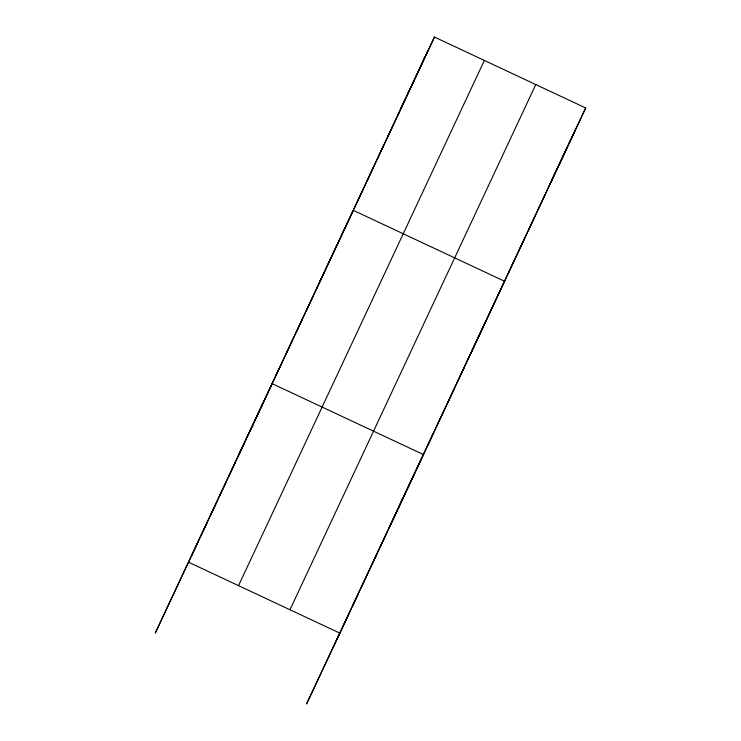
<?xml version="1.0" encoding="UTF-8"?>
<svg xmlns="http://www.w3.org/2000/svg" width="741" height="741" viewBox="0 0 741 741"><rect width="100%" height="100%" fill="white"/><g stroke="black" fill="none" stroke-linecap="round" stroke-linejoin="round"><path stroke-width="1.11" d="M428.076 50.573L155.295 633.046L434.439 37.05L585.705 107.954L333.515 646.671M238.537 585.64L484.355 60.447M289.963 609.75L535.78 84.557M570.44 140.382L306.561 703.95L339.878 633.147L188.622 562.243M401.122 107.853L434.439 37.05M387.515 137.224L393.879 123.71M397.658 115.568L404.021 102.045M407.791 93.903L414.154 80.38M417.933 72.238L424.297 58.715M357.097 202.219L363.46 188.696M367.23 180.554L373.594 167.031M377.373 158.889L383.736 145.375M320.001 281.172L353.318 210.361L504.584 281.265L471.702 351.132M296.252 332.209L302.615 318.686M306.394 310.544L312.758 297.021M316.537 288.879L322.9 275.356M238.88 454.483L272.197 383.671L423.463 454.576L390.146 525.388M275.976 375.53L282.34 362.016M286.109 353.874L292.473 340.351M228.691 476.556L235.054 463.042M237.972 456.715L244.335 443.192M247.262 436.875L253.626 423.352M256.543 417.035L262.907 403.512M200.83 536.076L207.193 522.562M210.111 516.236L216.474 502.722M219.401 496.396L225.764 482.882M191.539 555.917L197.903 542.403M552.378 178.757L585.705 107.954M548.914 186.473L555.278 172.949M559.057 164.808L565.42 151.284M569.69 142.105L575.562 129.619M518.496 251.458L524.86 237.935M528.639 229.793L535.002 216.279M538.781 208.138L545.144 194.614M508.354 273.123L514.717 259.6M447.518 403.113L453.881 389.59M457.66 381.448L464.023 367.925M467.793 359.783L474.157 346.26M477.936 338.118L484.299 324.595M427.233 446.434L433.596 432.92M437.375 424.778L443.739 411.255M389.238 527.62L395.601 514.106M398.519 507.78L404.882 494.266M407.809 487.939L414.173 474.425M352.577 605.943L358.449 593.467M361.376 587.15L367.74 573.627M370.667 567.3L377.03 553.786M379.948 547.46L386.311 533.946M342.805 626.83L349.168 613.307"/></g></svg>
